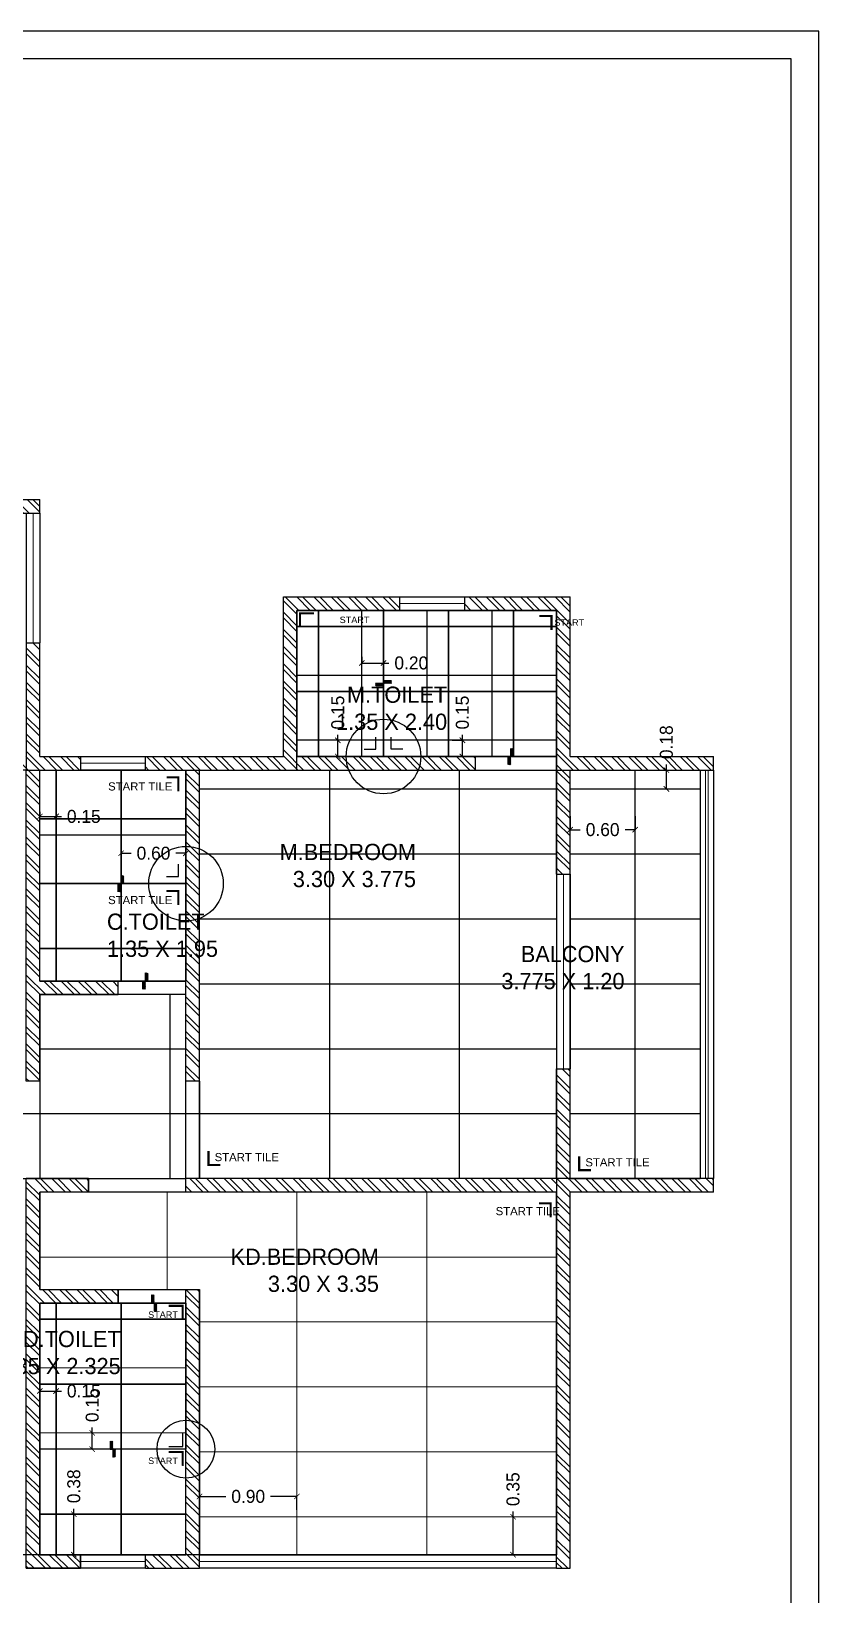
# Model space of a CAD drawing. Header units: metres. Extents: x 494 to 1845, y -666 to 1061.
# Drawn here: x 1822.23 to 1829.51, y 268.24 to 282.69 of the extents above; entities that cross this region are included whole.
import ezdxf

# ---------------------------------------------------------------- set-up
doc = ezdxf.new("R2010")
doc.units = ezdxf.units.M
doc.header["$MEASUREMENT"] = 0
doc.linetypes.add('1', pattern=[0])
doc.layers.get('Defpoints').update_dxf_attribs({"color": 12})
for name, color, linetype, lineweight in [('01 WALL', 7, 'Continuous', 25), ('07 TEXT', 7, 'Continuous', 13), ('A-Wall Hatch', 8, 'Continuous', 9), ('DIMENSION', 8, 'Continuous', 5), ('VDA-RAILING', 25, 'Continuous', 5), ('VDA-SLIDING DOOR', 4, 'Continuous', 9), ('VDA-WALL', 250, 'Continuous', 25), ('VDA-WINDOW', 5, 'Continuous', 9)]:
    doc.layers.add(name, color=color, linetype=linetype, lineweight=lineweight)
for name, color, linetype in [('A-AREA', 1, 'Continuous'), ('MLC', 6, 'Continuous'), ('SHEET', 7, 'Continuous'), ('TILE DROP', 180, '1'), ('TILES', 4, '1'), ('VDA-TEXT', 250, '1'), ('VDA-WALL BELOW', 8, 'Continuous')]:
    doc.layers.add(name, color=color, linetype=linetype)
doc.styles.add('arial', font='arial.ttf', dxfattribs={"height": 0.3})
doc.styles.add('RS', font='GOTHIC.TTF')
doc.dimstyles.new('SMALL', dxfattribs={"dimtxt": 0.16, "dimasz": 0.05, "dimexe": 0, "dimexo": 0, "dimgap": 0.05, "dimtad": 0, "dimdec": 1, "dimzin": 0, "dimdsep": 46, "dimtxsty": 'RS', "dimblk": 'ARCHTICK', "dimcen": 2.5, "dimclrd": 256, "dimclre": 256, "dimclrt": 5, "dimadec": 0, "dimazin": 0, "dimtfac": 1, "dimtofl": 0, "dimtmove": 0, "dimatfit": 3, "dimldrblk": 'ARCHTICK', "dimfxl": 0, "dimtolj": 1, "dimtzin": 0, "dimarcsym": 0})
pattern_1 = [(135, (-4e-16, 0.375), (-0.00441942, -0.00441942), [])]

# ---------------------------------------------------------------- blocks, each defined once
blk = doc.blocks.new('TT-level diff-flat-14')
at = {"layer": 'TILE DROP'}
h = blk.add_hatch(dxfattribs=at)
h.set_pattern_fill('ANSI31', color=256, scale=0.05, angle=90, style=0)
h.set_pattern_definition(pattern_1)
h.paths.add_polyline_path([(-0.075, 0.025), (-0.075, 0), (0, 0), (0, 0.025)])
h = blk.add_hatch(dxfattribs=at)
h.set_pattern_fill('ANSI31', color=256, scale=0.05, angle=90, style=0)
h.set_pattern_definition(pattern_1)
h.paths.add_polyline_path([(0, 0), (0, -0.025), (0.075, -0.025), (0.075, 0)])
for points in [[(0, 0), (-0.075, 0)], [(0.075, -0.025), (0, -0.025), (0, 0), (-0.075, 0)]]:
    blk.add_lwpolyline(points, dxfattribs=at)
blk = doc.blocks.new('_ArchTick')
at = {"color": 0, "linetype": 'ByBlock', "const_width": 0.15}
blk.add_lwpolyline([(-0.5, -0.5), (0.5, 0.5)], dxfattribs=at)
blk = doc.blocks.new('*D587')
at = {"layer": 'Defpoints', "color": 0, "transparency": 16777216}
for p in [(6.984, 7.639), (7.184, 7.639), (7.184, 7.582)]:
    blk.add_point(p, dxfattribs=at)
at = {"layer": 'DIMENSION', "lineweight": -2, "transparency": 16777216}
for p, q in [((6.984, 7.639), (6.984, 7.582)), ((6.984, 7.582), (7.184, 7.582)), ((7.184, 7.639), (7.184, 7.582)), ((7.184, 7.582), (7.234, 7.582))]:
    blk.add_line(p, q, dxfattribs=at)
at = {"layer": 'DIMENSION', "lineweight": -2, "transparency": 16777216, "xscale": 0.05, "yscale": 0.05, "zscale": 0.05, "rotation": 180}
blk.add_blockref('_ArchTick', (6.984, 7.582), dxfattribs=at)
at = {"layer": 'DIMENSION', "lineweight": -2, "transparency": 16777216, "xscale": 0.05, "yscale": 0.05, "zscale": 0.05}
blk.add_blockref('_ArchTick', (7.184, 7.582), dxfattribs=at)
at = {"layer": 'DIMENSION', "color": 5, "transparency": 16777216, "insert": (7.441, 7.582), "char_height": 0.12, "attachment_point": 5, "style": 'RS'}
blk.add_mtext('\\A1;0.20', dxfattribs=at)
blk = doc.blocks.new('*D588')
at = {"layer": 'Defpoints', "color": 0, "transparency": 16777216}
for p in [(6.762, 6.868), (6.762, 6.868), (6.762, 6.718)]:
    blk.add_point(p, dxfattribs=at)
at = {"layer": 'DIMENSION', "lineweight": -2, "transparency": 16777216}
for p, q in [((6.762, 6.868), (6.762, 6.918)), ((6.762, 6.868), (6.762, 6.868)), ((6.762, 6.718), (6.762, 6.868)), ((6.762, 6.718), (6.762, 6.718))]:
    blk.add_line(p, q, dxfattribs=at)
at = {"layer": 'DIMENSION', "lineweight": -2, "transparency": 16777216, "xscale": 0.05, "yscale": 0.05, "zscale": 0.05}
for p, rotation in [((6.762, 6.868), 90), ((6.762, 6.718), 270)]:
    blk.add_blockref('_ArchTick', p, dxfattribs=dict(at, rotation=rotation))
at = {"layer": 'DIMENSION', "color": 5, "transparency": 16777216, "insert": (6.762, 7.124), "char_height": 0.12, "attachment_point": 5, "rotation": 90, "style": 'RS'}
blk.add_mtext('\\A1;0.15', dxfattribs=at)
blk = doc.blocks.new('*D589')
at = {"layer": 'Defpoints', "color": 0, "transparency": 16777216}
for p in [(7.82, 6.868), (7.913, 6.868), (7.82, 6.718)]:
    blk.add_point(p, dxfattribs=at)
at = {"layer": 'DIMENSION', "lineweight": -2, "transparency": 16777216}
for p, q in [((7.82, 6.868), (7.913, 6.868)), ((7.913, 6.868), (7.913, 6.918)), ((7.913, 6.718), (7.913, 6.868)), ((7.82, 6.718), (7.913, 6.718))]:
    blk.add_line(p, q, dxfattribs=at)
at = {"layer": 'DIMENSION', "lineweight": -2, "transparency": 16777216, "xscale": 0.05, "yscale": 0.05, "zscale": 0.05}
for p, rotation in [((7.913, 6.868), 90), ((7.913, 6.718), 270)]:
    blk.add_blockref('_ArchTick', p, dxfattribs=dict(at, rotation=rotation))
at = {"layer": 'DIMENSION', "color": 5, "transparency": 16777216, "insert": (7.913, 7.124), "char_height": 0.12, "attachment_point": 5, "rotation": 90, "style": 'RS'}
blk.add_mtext('\\A1;0.15', dxfattribs=at)
blk = doc.blocks.new('*D590')
at = {"layer": 'Defpoints', "color": 0, "transparency": 16777216}
for p in [(9.789, 6.593), (9.798, 6.593), (9.789, 6.418)]:
    blk.add_point(p, dxfattribs=at)
at = {"layer": 'DIMENSION', "lineweight": -2, "transparency": 16777216}
for p, q in [((9.789, 6.593), (9.798, 6.593)), ((9.798, 6.593), (9.798, 6.643)), ((9.798, 6.418), (9.798, 6.593)), ((9.789, 6.418), (9.798, 6.418))]:
    blk.add_line(p, q, dxfattribs=at)
at = {"layer": 'DIMENSION', "lineweight": -2, "transparency": 16777216, "xscale": 0.05, "yscale": 0.05, "zscale": 0.05}
for p, rotation in [((9.798, 6.593), 90), ((9.798, 6.418), 270)]:
    blk.add_blockref('_ArchTick', p, dxfattribs=dict(at, rotation=rotation))
at = {"layer": 'DIMENSION', "color": 5, "transparency": 16777216, "insert": (9.798, 6.85), "char_height": 0.12, "attachment_point": 5, "rotation": 90, "style": 'RS'}
blk.add_mtext('\\A1;0.18', dxfattribs=at)
blk = doc.blocks.new('*D591')
at = {"layer": 'Defpoints', "color": 0, "transparency": 16777216}
for p in [(8.909, 6.418), (9.509, 6.418), (8.909, 6.042)]:
    blk.add_point(p, dxfattribs=at)
at = {"layer": 'DIMENSION', "lineweight": -2, "transparency": 16777216}
for p, q in [((8.909, 6.167), (8.909, 6.042)), ((9.509, 6.167), (9.509, 6.042)), ((8.909, 6.042), (9.002, 6.042)), ((9.509, 6.042), (9.416, 6.042))]:
    blk.add_line(p, q, dxfattribs=at)
at = {"layer": 'DIMENSION', "lineweight": -2, "transparency": 16777216, "xscale": 0.05, "yscale": 0.05, "zscale": 0.05}
for p, rotation in [((8.909, 6.042), 179.9999999980893), ((9.509, 6.042), 359.9999999980893)]:
    blk.add_blockref('_ArchTick', p, dxfattribs=dict(at, rotation=rotation))
at = {"layer": 'DIMENSION', "color": 5, "transparency": 16777216, "insert": (9.209, 6.042), "char_height": 0.12, "attachment_point": 5, "rotation": 360, "style": 'RS'}
blk.add_mtext('\\A1;0.60', dxfattribs=at)
blk = doc.blocks.new('*D592')
at = {"layer": 'Defpoints', "color": 0, "transparency": 16777216}
for p in [(4.009, 0.855), (4.159, 0.855), (4.159, 0.855)]:
    blk.add_point(p, dxfattribs=at)
at = {"layer": 'DIMENSION', "lineweight": -2, "transparency": 16777216}
for p, q in [((4.009, 0.855), (4.009, 0.855)), ((4.009, 0.855), (4.159, 0.855)), ((4.159, 0.855), (4.159, 0.855)), ((4.159, 0.855), (4.209, 0.855))]:
    blk.add_line(p, q, dxfattribs=at)
at = {"layer": 'DIMENSION', "lineweight": -2, "transparency": 16777216, "xscale": 0.05, "yscale": 0.05, "zscale": 0.05, "rotation": 180}
blk.add_blockref('_ArchTick', (4.009, 0.855), dxfattribs=at)
at = {"layer": 'DIMENSION', "lineweight": -2, "transparency": 16777216, "xscale": 0.05, "yscale": 0.05, "zscale": 0.05}
blk.add_blockref('_ArchTick', (4.159, 0.855), dxfattribs=at)
at = {"layer": 'DIMENSION', "color": 5, "transparency": 16777216, "insert": (4.415, 0.855), "char_height": 0.12, "attachment_point": 5, "style": 'RS'}
blk.add_mtext('\\A1;0.15', dxfattribs=at)
blk = doc.blocks.new('*D593')
at = {"layer": 'Defpoints', "color": 0, "transparency": 16777216}
for p in [(4.159, -0.282), (4.323, -0.282), (4.159, -0.657)]:
    blk.add_point(p, dxfattribs=at)
at = {"layer": 'DIMENSION', "lineweight": -2, "transparency": 16777216}
for p, q in [((4.198, -0.282), (4.323, -0.282)), ((4.323, -0.282), (4.323, -0.232)), ((4.323, -0.657), (4.323, -0.282)), ((4.198, -0.657), (4.323, -0.657))]:
    blk.add_line(p, q, dxfattribs=at)
at = {"layer": 'DIMENSION', "lineweight": -2, "transparency": 16777216, "xscale": 0.05, "yscale": 0.05, "zscale": 0.05}
for p, rotation in [((4.323, -0.282), 89.99999972656212), ((4.323, -0.657), 269.9999997265621)]:
    blk.add_blockref('_ArchTick', p, dxfattribs=dict(at, rotation=rotation))
at = {"layer": 'DIMENSION', "color": 5, "transparency": 16777216, "insert": (4.323, -0.025), "char_height": 0.12, "attachment_point": 5, "rotation": 90, "style": 'RS'}
blk.add_mtext('\\A1;0.38', dxfattribs=at)
blk = doc.blocks.new('*D594')
at = {"layer": 'Defpoints', "color": 0, "transparency": 16777216}
for p in [(4.493, 0.468), (4.493, 0.468), (4.493, 0.318)]:
    blk.add_point(p, dxfattribs=at)
at = {"layer": 'DIMENSION', "lineweight": -2, "transparency": 16777216}
for p, q in [((4.493, 0.468), (4.493, 0.518)), ((4.493, 0.468), (4.493, 0.468)), ((4.493, 0.318), (4.493, 0.468)), ((4.493, 0.318), (4.493, 0.318))]:
    blk.add_line(p, q, dxfattribs=at)
at = {"layer": 'DIMENSION', "lineweight": -2, "transparency": 16777216, "xscale": 0.05, "yscale": 0.05, "zscale": 0.05}
for p, rotation in [((4.493, 0.468), 90), ((4.493, 0.318), 270)]:
    blk.add_blockref('_ArchTick', p, dxfattribs=dict(at, rotation=rotation))
at = {"layer": 'DIMENSION', "color": 5, "transparency": 16777216, "insert": (4.493, 0.724), "char_height": 0.12, "attachment_point": 5, "rotation": 90, "style": 'RS'}
blk.add_mtext('\\A1;0.15', dxfattribs=at)
blk = doc.blocks.new('*D595')
at = {"layer": 'Defpoints', "color": 0, "transparency": 16777216}
for p in [(8.381, -0.307), (8.381, -0.307), (8.381, -0.657)]:
    blk.add_point(p, dxfattribs=at)
at = {"layer": 'DIMENSION', "lineweight": -2, "transparency": 16777216}
for p, q in [((8.381, -0.307), (8.381, -0.257)), ((8.381, -0.307), (8.381, -0.307)), ((8.381, -0.657), (8.381, -0.307)), ((8.381, -0.657), (8.381, -0.657))]:
    blk.add_line(p, q, dxfattribs=at)
at = {"layer": 'DIMENSION', "lineweight": -2, "transparency": 16777216, "xscale": 0.05, "yscale": 0.05, "zscale": 0.05}
for p, rotation in [((8.381, -0.307), 90), ((8.381, -0.657), 270)]:
    blk.add_blockref('_ArchTick', p, dxfattribs=dict(at, rotation=rotation))
at = {"layer": 'DIMENSION', "color": 5, "transparency": 16777216, "insert": (8.381, -0.052), "char_height": 0.12, "attachment_point": 5, "rotation": 90, "style": 'RS'}
blk.add_mtext('\\A1;0.35', dxfattribs=at)
blk = doc.blocks.new('*D596')
at = {"layer": 'Defpoints', "color": 0, "transparency": 16777216}
for p in [(5.484, -0.119), (5.484, -0.307), (6.384, -0.307)]:
    blk.add_point(p, dxfattribs=at)
at = {"layer": 'DIMENSION', "lineweight": -2, "transparency": 16777216}
for p, q in [((5.484, -0.244), (5.484, -0.119)), ((5.484, -0.119), (5.727, -0.119)), ((6.384, -0.119), (6.141, -0.119)), ((6.384, -0.244), (6.384, -0.119))]:
    blk.add_line(p, q, dxfattribs=at)
at = {"layer": 'DIMENSION', "lineweight": -2, "transparency": 16777216, "xscale": 0.05, "yscale": 0.05, "zscale": 0.05, "rotation": 180}
blk.add_blockref('_ArchTick', (5.484, -0.119), dxfattribs=at)
at = {"layer": 'DIMENSION', "lineweight": -2, "transparency": 16777216, "xscale": 0.05, "yscale": 0.05, "zscale": 0.05}
blk.add_blockref('_ArchTick', (6.384, -0.119), dxfattribs=at)
at = {"layer": 'DIMENSION', "color": 5, "transparency": 16777216, "insert": (5.934, -0.119), "char_height": 0.12, "attachment_point": 5, "style": 'RS'}
blk.add_mtext('\\A1;0.90', dxfattribs=at)
blk = doc.blocks.new('*D607')
at = {"layer": 'Defpoints', "color": 0, "transparency": 16777216}
for p in [(5.359, 5.824), (4.759, 5.726), (5.359, 5.726)]:
    blk.add_point(p, dxfattribs=at)
at = {"layer": 'DIMENSION', "lineweight": -2, "transparency": 16777216}
for p, q in [((4.759, 5.726), (4.759, 5.824)), ((4.759, 5.824), (4.852, 5.824)), ((5.359, 5.824), (5.266, 5.824)), ((5.359, 5.726), (5.359, 5.824))]:
    blk.add_line(p, q, dxfattribs=at)
at = {"layer": 'DIMENSION', "lineweight": -2, "transparency": 16777216, "xscale": 0.05, "yscale": 0.05, "zscale": 0.05, "rotation": 180}
blk.add_blockref('_ArchTick', (4.759, 5.824), dxfattribs=at)
at = {"layer": 'DIMENSION', "lineweight": -2, "transparency": 16777216, "xscale": 0.05, "yscale": 0.05, "zscale": 0.05}
blk.add_blockref('_ArchTick', (5.359, 5.824), dxfattribs=at)
at = {"layer": 'DIMENSION', "color": 5, "transparency": 16777216, "insert": (5.059, 5.824), "char_height": 0.12, "attachment_point": 5, "style": 'RS'}
blk.add_mtext('\\A1;0.60', dxfattribs=at)
blk = doc.blocks.new('*D608')
at = {"layer": 'Defpoints', "color": 0, "transparency": 16777216}
for p in [(4.009, 6.208), (4.159, 6.208), (4.159, 6.164)]:
    blk.add_point(p, dxfattribs=at)
at = {"layer": 'DIMENSION', "lineweight": -2, "transparency": 16777216}
for p, q in [((4.009, 6.208), (4.009, 6.164)), ((4.009, 6.164), (4.159, 6.164)), ((4.159, 6.208), (4.159, 6.164)), ((4.159, 6.164), (4.209, 6.164))]:
    blk.add_line(p, q, dxfattribs=at)
at = {"layer": 'DIMENSION', "lineweight": -2, "transparency": 16777216, "xscale": 0.05, "yscale": 0.05, "zscale": 0.05, "rotation": 180}
blk.add_blockref('_ArchTick', (4.009, 6.164), dxfattribs=at)
at = {"layer": 'DIMENSION', "lineweight": -2, "transparency": 16777216, "xscale": 0.05, "yscale": 0.05, "zscale": 0.05}
blk.add_blockref('_ArchTick', (4.159, 6.164), dxfattribs=at)
at = {"layer": 'DIMENSION', "color": 5, "transparency": 16777216, "insert": (4.415, 6.164), "char_height": 0.12, "attachment_point": 5, "style": 'RS'}
blk.add_mtext('\\A1;0.15', dxfattribs=at)
blk = doc.blocks.new('ASDFDSAF')
at = {"layer": 'A-Wall Hatch', "ltscale": 0.1}
h = blk.add_hatch(dxfattribs=at)
h.set_pattern_fill('ANSI32', color=256, scale=0.3, angle=270)
h.set_pattern_definition([(315, (-0.41032, 1.39128), (0.0795495, 0.0795495), []), (315, (-0.41032, 1.33825), (0.0795495, 0.0795495), [])])
h.paths.add_polyline_path([(1.784, 6.293), (0.114, 6.293), (0.114, 8.968), (4.009, 8.968), (4.009, 9.093), (-1.486, 9.093), (-1.486, 8.968), (-0.011, 8.968), (-0.011, 7.768), (-0.361, 7.768), (-0.361, 7.643), (-0.011, 7.643), (-0.011, 6.293), (-0.361, 6.293), (-0.361, 6.168), (1.784, 6.168)])
h.paths.add_polyline_path([(-2.361, 0.768), (-2.361, 2.818), (-1.486, 2.818), (-1.486, 7.768), (-1.361, 7.768), (-1.361, 2.818), (-1.091, 2.818), (-1.091, 2.693), (-2.236, 2.693), (-2.236, 0.768)])
h.paths.add_polyline_path([(2.984, 2.818), (0.709, 2.818), (0.709, -0.782), (0.834, -0.782), (0.834, 2.693), (2.984, 2.693)])
h.paths.add_polyline_path([(4.384, 6.718), (4.378, 6.718), (4.009, 6.718), (4.009, 7.768), (3.884, 7.768), (3.884, 6.718), (2.984, 6.718), (2.984, 6.168), (3.109, 6.168), (3.109, 6.593), (3.884, 6.593), (3.884, 3.718), (4.009, 3.718), (4.009, 4.518), (4.734, 4.518), (4.734, 4.643), (4.009, 4.643), (4.009, 6.593), (4.384, 6.593)])
h.paths.add_polyline_path([(8.034, 6.718), (6.384, 6.718), (6.384, 8.068), (7.334, 8.068), (7.334, 8.193), (6.259, 8.193), (6.259, 6.718), (4.984, 6.718), (4.984, 6.593), (8.034, 6.593)])
h.paths.add_polyline_path([(4.734, 1.793), (4.009, 1.793), (4.009, 2.693), (4.459, 2.693), (4.459, 2.818), (3.884, 2.818), (3.884, -0.782), (4.384, -0.782), (4.384, -0.657), (4.378, -0.657), (4.009, -0.657), (4.009, 1.668), (4.734, 1.668)])
h.paths.add_polyline_path([(8.909, 8.193), (7.934, 8.193), (7.934, 8.068), (8.784, 8.068), (8.784, 6.718), (8.909, 6.718)])
h.paths.add_polyline_path([(5.484, 1.793), (5.359, 1.793), (5.359, -0.657), (4.984, -0.657), (4.984, -0.782), (5.484, -0.782)])
h.paths.add_polyline_path([(5.484, 6.593), (5.359, 6.593), (5.359, 3.718), (5.484, 3.718)])
h.paths.add_polyline_path([(10.234, 6.718), (8.909, 6.718), (8.909, 6.593), (10.234, 6.593)])
h.paths.add_polyline_path([(8.909, 6.718), (8.784, 6.718), (8.784, 6.593), (8.909, 6.593)])
h.paths.add_polyline_path([(8.909, 3.831), (8.784, 3.831), (8.784, 2.818), (5.359, 2.818), (5.359, 2.693), (8.784, 2.693), (8.784, -0.782), (8.909, -0.782), (8.909, 2.693), (10.234, 2.693), (10.234, 2.818), (8.909, 2.818)])
h.paths.add_polyline_path([(8.784, 5.631), (8.909, 5.631), (8.909, 6.593), (8.784, 6.593)])
at = {"color": 6}
for points in [[(6.384, 8.068), (7.434, 8.068), (8.034, 8.068), (8.784, 8.068), (8.784, 6.718), (8.034, 6.718), (6.384, 6.718)], [(-1.361, 2.818), (5.359, 2.818), (5.359, 3.718), (5.359, 4.518), (4.009, 4.518), (4.009, 3.718), (3.884, 3.718), (3.884, 6.593), (3.109, 6.593), (3.109, 6.168), (-1.361, 6.168)], [(4.009, 6.593), (4.384, 6.593), (4.984, 6.593), (5.359, 6.593), (5.359, 4.643), (4.609, 4.643), (4.009, 4.643)], [(5.484, 6.593), (8.784, 6.593), (8.784, 2.818), (5.484, 2.818)], [(8.909, 6.593), (10.109, 6.593), (10.109, 2.818), (8.909, 2.818), (8.909, 3.956), (8.909, 5.456)], [(4.609, 1.793), (5.359, 1.793), (5.359, 1.793), (5.484, 1.793), (5.484, -0.657), (8.784, -0.657), (8.784, 2.693), (5.359, 2.693), (4.459, 2.693), (4.009, 2.693), (4.009, 1.793), (4.609, 1.793)], [(4.009, -0.657), (4.384, -0.657), (4.984, -0.657), (5.359, -0.657), (5.359, 1.668), (4.609, 1.668), (4.009, 1.668)]]:
    blk.add_lwpolyline(points, close=True, dxfattribs=at)
blk.add_lwpolyline([(3.884, 2.818), (4.459, 2.818), (4.459, 2.693), (4.009, 2.693), (4.009, 1.793), (4.734, 1.793), (4.734, 1.668), (4.009, 1.668), (4.009, -0.657), (4.384, -0.657), (4.384, -0.782), (3.884, -0.782), (3.884, 2.818)])
at = {"layer": '01 WALL', "color": 23, "const_width": 0.02}
for points in [[(6.413, 7.927), (6.413, 8.041), (6.542, 8.041)], [(8.623, 8.016), (8.737, 8.016), (8.737, 7.887)], [(5.18, 6.526), (5.289, 6.526), (5.289, 6.397)], [(5.18, 5.476), (5.289, 5.476), (5.289, 5.347)], [(5.676, 2.944), (5.567, 2.944), (5.567, 3.073)], [(9.101, 2.896), (8.992, 2.896), (8.992, 3.025)], [(8.62, 2.589), (8.729, 2.589), (8.729, 2.46)], [(5.329, 1.514), (5.329, 1.642), (5.2, 1.642)], [(5.329, 0.164), (5.329, 0.292), (5.2, 0.292)]]:
    blk.add_lwpolyline(points, dxfattribs=at)
at = {"layer": 'A-AREA'}
blk.add_lwpolyline([(3.884, 8.968), (3.884, 6.593), (6.384, 6.593), (6.384, 8.068), (8.784, 8.068), (8.784, 6.593), (10.109, 6.593), (10.109, 2.818), (8.784, 2.818), (8.784, -0.657), (0.834, -0.657), (0.834, 0.893), (-2.236, 0.893), (-2.236, 2.693), (-1.361, 2.693)], dxfattribs=at)
at = {"layer": 'TILES', "color": 143}
for p, q in [((6.984, 6.718), (6.984, 8.068)), ((7.184, 6.718), (7.184, 8.068)), ((7.584, 8.068), (7.584, 6.718)), ((8.184, 8.068), (8.184, 6.718)), ((8.784, 6.718), (8.784, 8.068)), ((8.784, 7.468), (6.384, 7.468)), ((8.784, 6.868), (6.384, 6.868)), ((6.384, 6.718), (8.784, 6.718)), ((4.159, 4.643), (4.159, 6.593)), ((4.759, 4.643), (4.759, 6.593)), ((6.684, 6.593), (6.684, 2.818)), ((7.884, 6.593), (7.884, 2.818)), ((8.909, 2.818), (8.909, 6.593)), ((9.509, 2.818), (9.509, 6.593)), ((5.484, 6.418), (8.784, 6.418)), ((8.909, 6.418), (10.109, 6.418)), ((4.009, 5.993), (5.359, 5.993)), ((5.484, 5.818), (8.784, 5.818)), ((8.909, 5.818), (10.109, 5.818)), ((5.359, 5.543), (4.009, 5.543)), ((5.484, 5.218), (8.784, 5.218)), ((8.909, 5.218), (10.109, 5.218)), ((5.359, 4.943), (4.009, 4.943)), ((5.209, 4.518), (5.209, 2.818)), ((5.484, 4.618), (8.784, 4.618)), ((8.909, 4.618), (10.109, 4.618)), ((4.009, 4.018), (5.359, 4.018)), ((5.484, 4.018), (8.784, 4.018)), ((8.909, 4.018), (10.109, 4.018)), ((4.009, 3.718), (4.009, 2.818)), ((5.484, 3.718), (5.484, 2.818)), ((-1.361, 3.418), (8.784, 3.418)), ((8.909, 3.418), (10.109, 3.418)), ((8.909, 2.818), (10.109, 2.818))]:
    blk.add_line(p, q, dxfattribs=at)
at = {"layer": 'TILES'}
for p, q in [((8.034, 6.718), (8.784, 6.718)), ((8.034, 6.593), (8.784, 6.593)), ((4.609, 4.643), (5.359, 4.643))]:
    blk.add_line(p, q, dxfattribs=at)
at = {"layer": 'TILES', "color": 143, "linetype": 'Continuous', "lineweight": 5}
for p, q in [((5.359, 4.643), (5.359, 6.593)), ((4.009, 4.643), (5.359, 4.643)), ((5.184, 1.793), (5.184, 2.693)), ((6.384, -0.657), (6.384, 2.693)), ((7.584, -0.657), (7.584, 2.693)), ((8.784, -0.657), (8.784, 2.693)), ((8.784, 2.093), (4.009, 2.093)), ((4.159, -0.657), (4.159, 1.668)), ((4.759, -0.657), (4.759, 1.668)), ((8.784, 1.493), (5.484, 1.493)), ((4.009, 1.068), (5.359, 1.068)), ((8.784, 0.893), (5.484, 0.893)), ((4.009, 0.468), (5.359, 0.468)), ((8.784, 0.293), (5.484, 0.293)), ((8.784, -0.307), (5.484, -0.307))]:
    blk.add_line(p, q, dxfattribs=at)
at = {"layer": 'TILES', "color": 143, "linetype": 'Continuous', "lineweight": 5, "extrusion": (4.36827e-06, 5.81046e-06, 1)}
for p, q in [((5.359, 0.318), (4.009, 0.318)), ((5.359, -0.282), (4.009, -0.282))]:
    blk.add_line(p, q, dxfattribs=at)
at = {"layer": 'VDA-RAILING'}
for p, q in [((10.159, 6.593), (10.159, 2.818)), ((10.184, 6.593), (10.184, 2.818))]:
    blk.add_line(p, q, dxfattribs=at)
at = {"layer": 'VDA-SLIDING DOOR'}
for p, q in [((8.847, 5.631), (8.847, 3.831)), ((8.784, -0.719), (5.484, -0.719))]:
    blk.add_line(p, q, dxfattribs=at)
at = {"layer": 'VDA-WALL'}
for p, q in [((-1.486, 9.093), (4.009, 9.093)), ((0.114, 8.968), (4.009, 8.968)), ((4.009, 8.968), (4.009, 9.093)), ((6.259, 8.193), (7.334, 8.193)), ((6.259, 6.718), (6.259, 8.193)), ((7.334, 8.068), (7.334, 8.193)), ((7.934, 8.193), (8.909, 8.193)), ((7.934, 8.068), (7.934, 8.193)), ((8.909, 6.718), (8.909, 8.193)), ((6.384, 8.068), (7.334, 8.068)), ((6.384, 6.718), (6.384, 8.068)), ((7.934, 8.068), (8.784, 8.068)), ((8.784, 5.631), (8.784, 8.068)), ((3.884, 7.768), (4.009, 7.768)), ((4.009, 6.718), (4.009, 7.768)), ((4.009, 6.718), (4.384, 6.718)), ((4.384, 6.718), (4.384, 6.593)), ((4.984, 6.718), (6.259, 6.718)), ((4.984, 6.593), (4.984, 6.718)), ((6.384, 6.718), (8.034, 6.718)), ((8.034, 6.593), (8.034, 6.718)), ((8.909, 6.718), (10.234, 6.718)), ((10.234, 6.593), (10.234, 6.718)), ((4.009, 6.593), (4.384, 6.593)), ((4.009, 4.643), (4.009, 6.593)), ((4.984, 6.593), (8.034, 6.593)), ((5.359, 3.718), (5.359, 6.593)), ((5.484, 3.718), (5.484, 6.593)), ((8.909, 6.593), (10.234, 6.593)), ((8.909, 5.631), (8.909, 6.593)), ((8.784, 5.631), (8.909, 5.631)), ((4.009, 4.643), (4.734, 4.643)), ((4.734, 4.518), (4.734, 4.643)), ((4.009, 3.718), (4.009, 4.518)), ((4.009, 4.518), (4.734, 4.518)), ((8.784, 2.818), (8.784, 3.831)), ((8.784, 3.831), (8.909, 3.831)), ((8.909, 2.818), (8.909, 3.831)), ((4.009, 3.718), (3.884, 3.718)), ((5.484, 3.718), (5.359, 3.718)), ((4.459, 2.818), (3.884, 2.818)), ((4.459, 2.693), (4.459, 2.818)), ((5.359, 2.693), (5.359, 2.818)), ((8.784, 2.818), (5.359, 2.818)), ((10.234, 2.818), (8.909, 2.818)), ((10.234, 2.693), (10.234, 2.818)), ((4.009, 1.793), (4.009, 2.693)), ((4.459, 2.693), (4.009, 2.693)), ((8.784, 2.693), (5.359, 2.693)), ((8.784, -0.782), (8.784, 2.693)), ((8.909, -0.782), (8.909, 2.693)), ((10.234, 2.693), (8.909, 2.693)), ((4.009, 1.793), (4.734, 1.793)), ((4.734, 1.668), (4.734, 1.793)), ((5.359, -0.657), (5.359, 1.793)), ((5.359, 1.793), (5.484, 1.793)), ((5.484, -0.782), (5.484, 1.793)), ((4.009, -0.657), (4.009, 1.668)), ((4.009, 1.668), (4.734, 1.668)), ((4.009, -0.657), (4.384, -0.657)), ((4.384, -0.782), (4.384, -0.657)), ((4.984, -0.657), (5.359, -0.657)), ((4.984, -0.782), (4.984, -0.657)), ((3.884, -0.782), (4.384, -0.782)), ((4.984, -0.782), (5.484, -0.782)), ((8.784, -0.782), (8.909, -0.782))]:
    blk.add_line(p, q, dxfattribs=at)
at = {"layer": 'VDA-WALL BELOW'}
for p, q in [((4.009, 8.968), (4.009, 7.768)), ((7.334, 8.193), (7.934, 8.193)), ((7.934, 8.068), (7.334, 8.068)), ((4.378, 6.718), (4.984, 6.718)), ((4.984, 6.593), (4.384, 6.593)), ((10.109, 6.593), (10.109, 2.818)), ((10.234, 6.593), (10.234, 2.818)), ((8.784, 5.631), (8.784, 3.831)), ((8.909, 5.631), (8.909, 3.831)), ((4.378, -0.657), (4.984, -0.657)), ((8.784, -0.657), (5.484, -0.657)), ((4.984, -0.782), (4.384, -0.782)), ((8.784, -0.782), (5.484, -0.782))]:
    blk.add_line(p, q, dxfattribs=at)
at = {"layer": 'VDA-WINDOW'}
for p, q in [((3.947, 8.968), (3.947, 7.768)), ((7.934, 8.131), (7.334, 8.131)), ((4.984, 6.656), (4.384, 6.656)), ((4.984, -0.719), (4.384, -0.719))]:
    blk.add_line(p, q, dxfattribs=at)
at = {"layer": 'TILE DROP', "xscale": -1}
for p, rotation in [((7.184, 7.393), 180), ((5.066, 1.668), 269.9999999999999), ((4.684, 0.318, 0), 269.9999999999999)]:
    blk.add_blockref('TT-level diff-flat-14', p, dxfattribs=dict(at, rotation=rotation))
at = {"layer": 'TILE DROP', "rotation": 270.0000000000001}
for p in [(8.361, 6.718), (4.759, 5.543), (4.984, 4.643)]:
    blk.add_blockref('TT-level diff-flat-14', p, dxfattribs=at)
at = {"layer": '07 TEXT', "color": 7, "char_height": 0.075, "width": 0.87678, "style": 'arial'}
for s, insert, attachment_point in [('\\pi0.14195;START TILE ', (4.498, 6.403, 0.001), 7), ('\\pi0.14195;START TILE ', (4.498, 5.353, 0.001), 7), ('\\pi0.14195;START TILE ', (5.482, 2.978, 0.001), 7), ('\\pi0.14195;START TILE ', (8.907, 2.93, 0.001), 7), ('START TILE ', (8.814, 2.555, 0.001), 3)]:
    blk.add_mtext(s, dxfattribs=dict(at, insert=insert, attachment_point=attachment_point))
at = {"layer": 'VDA-TEXT', "color": 7, "char_height": 0.06, "width": 0.95178, "style": 'arial'}
for s, insert, attachment_point in [('START ', (7.054, 7.95), 9), ('START ', (9.038, 7.925), 9), ('\\pi0.33747;START  ', (4.672, 1.53), 7), ('\\pi0.33747;START  ', (4.672, 0.18), 7)]:
    blk.add_mtext(s, dxfattribs=dict(at, insert=insert, attachment_point=attachment_point))
at = {"layer": 'VDA-TEXT', "extrusion": (4.36827e-06, 5.81046e-06, 1), "char_height": 0.15, "width": 1.314504061156185e-11, "text_direction": (1, 0, -4e-06), "style": 'arial'}
for s, insert, attachment_point in [('\\pi0.58006;{\\fCentury Gothic|b0|i0|c0|p34;M.TOILET  }\\P\\pi0.47855;{\\fCentury Gothic|b0|i0|c0|p34;1.35 X 2.40}', (7.772, 6.962), 9), ('\\pi0.63661;{\\fCentury Gothic|b0|i0|c0|p34;M.BEDROOM  }\\P\\pi0.71268;{\\fCentury Gothic|b0|i0|c0|p34;3.30 X 3.775}', (7.484, 5.509), 9), ('{\\fCentury Gothic|b0|i0|c0|p34;C.TOILET  }\\P{\\fCentury Gothic|b0|i0|c0|p34;1.35 X 1.95}', (4.629, 5.267), 1), ('\\pi0.64828;{\\fCentury Gothic|b0|i0|c0|p34;BALCONY  }\\P\\pi0.56992;{\\fCentury Gothic|b0|i0|c0|p34;3.775 X 1.20}', (9.411, 4.968), 3), ('\\pi0.66980;{\\fCentury Gothic|b0|i0|c0|p34;KD.BEDROOM  }\\P\\pi0.85059;{\\fCentury Gothic|b0|i0|c0|p34;3.30 X 3.35}', (7.142, 1.769), 9), ('\\pi0.64650;{\\fCentury Gothic|b0|i0|c0|p34;KD.TOILET  }\\P\\pi0.53520;{\\fCentury Gothic|b0|i0|c0|p34;1.35 X 2.325}', (4.756, 1.009), 9)]:
    blk.add_mtext(s, dxfattribs=dict(at, insert=insert, attachment_point=attachment_point))
at = {"layer": 'DIMENSION'}
for p1, p2, distance, picture, middle in [((6.984, 7.639), (7.184, 7.639), -0.057, '*D587', (7.441, 7.582)), ((6.762, 6.718), (6.762, 6.868), 0, '*D588', (6.762, 7.124)), ((7.82, 6.718), (7.82, 6.868), -0.092, '*D589', (7.913, 7.124)), ((9.78856, 6.4182), (9.78856, 6.59321), -0.00908, '*D590', (9.79763, 6.84972)), ((9.509, 6.418), (8.909, 6.418), 0.377, '*D591', (9.209, 6.042)), ((4.009, 6.208), (4.159, 6.208), -0.044, '*D608', (4.415, 6.164)), ((4.759, 5.726), (5.359, 5.726), 0.099, '*D607', (5.059, 5.824)), ((4.009, 0.855), (4.159, 0.855), 0, '*D592', (4.415, 0.855)), ((4.493, 0.318), (4.493, 0.468), 0, '*D594', (4.493, 0.724)), ((4.159077, -0.656789), (4.159077, -0.281786), -0.163653, '*D593', (4.32273, -0.025281)), ((8.381, -0.657), (8.381, -0.307), 0, '*D595', (8.381, -0.052)), ((6.384, -0.307), (5.484, -0.307), -0.189, '*D596', (5.934, -0.119))]:
    dim = blk.add_aligned_dim(p1=p1, p2=p2, distance=distance, dimstyle='SMALL', override={"dimtxt": 0.12, "dimdec": 2, "dimblk": 'ArchTick'}, dxfattribs=at)
    dim.commit()
    dim.dimension.update_dxf_attribs({"geometry": picture, "text_midpoint": middle})

msp = doc.modelspace()

# ---------------------------------------------------------------- linework, layer by layer
at = {"layer": 'MLC'}
for points in [[(1824.6874, 277.1879), (1824.8874, 277.1879), (1824.8874, 277.3379), (1824.6874, 277.3379)], [(1824.8874, 277.1879), (1825.4874, 277.1879), (1825.4874, 277.3379), (1824.8874, 277.3379)], [(1825.4874, 277.1879), (1826.0874, 277.1879), (1826.0874, 277.3379), (1825.4874, 277.3379)], [(1826.0874, 277.1879), (1826.6874, 277.1879), (1826.6874, 277.3379), (1826.0874, 277.3379)], [(1826.6874, 277.1879), (1827.0874, 277.1879), (1827.0874, 277.3379), (1826.6874, 277.3379)], [(1824.6874, 276.5879), (1824.8874, 276.5879), (1824.8874, 277.1879), (1824.6874, 277.1879)], [(1824.8874, 276.5879), (1825.4874, 276.5879), (1825.4874, 277.1879), (1824.8874, 277.1879)], [(1825.4874, 276.5879), (1826.0874, 276.5879), (1826.0874, 277.1879), (1825.4874, 277.1879)], [(1826.0874, 276.5879), (1826.6874, 276.5879), (1826.6874, 277.1879), (1826.0874, 277.1879)], [(1826.6874, 276.5879), (1827.0874, 276.5879), (1827.0874, 277.1879), (1826.6874, 277.1879)], [(1824.6874, 275.9879), (1824.8874, 275.9879), (1824.8874, 276.5879), (1824.6874, 276.5879)], [(1824.8874, 275.9879), (1825.4874, 275.9879), (1825.4874, 276.5879), (1824.8874, 276.5879)], [(1825.4874, 275.9879), (1826.0874, 275.9879), (1826.0874, 276.5879), (1825.4874, 276.5879)], [(1826.0874, 275.9879), (1826.6874, 275.9879), (1826.6874, 276.5879), (1826.0874, 276.5879)], [(1826.6874, 275.9879), (1827.0874, 275.9879), (1827.0874, 276.5879), (1826.6874, 276.5879)], [(1822.3124, 275.863), (1822.4624, 275.863), (1822.4624, 275.413), (1822.3124, 275.413)], [(1822.4624, 275.863), (1823.0624, 275.863), (1823.0624, 275.413), (1822.4624, 275.413)], [(1823.0624, 275.863), (1823.6624, 275.863), (1823.6624, 275.413), (1823.0624, 275.413)], [(1822.3124, 275.413), (1822.4624, 275.413), (1822.4624, 274.813), (1822.3124, 274.813)], [(1822.4624, 275.413), (1823.0624, 275.413), (1823.0624, 274.813), (1822.4624, 274.813)], [(1823.0624, 275.413), (1823.6624, 275.413), (1823.6624, 274.813), (1823.0624, 274.813)], [(1822.3124, 274.813), (1822.4624, 274.813), (1822.4624, 274.213), (1822.3124, 274.213)], [(1822.4624, 274.813), (1823.0624, 274.813), (1823.0624, 274.213), (1822.4624, 274.213)], [(1823.0624, 274.813), (1823.6624, 274.813), (1823.6624, 274.213), (1823.0624, 274.213)], [(1822.3124, 274.213), (1822.4624, 274.213), (1822.4624, 273.913), (1822.3124, 273.913)], [(1822.4624, 274.213), (1823.0624, 274.213), (1823.0624, 273.913), (1822.4624, 273.913)], [(1823.0624, 274.213), (1823.6624, 274.213), (1823.6624, 273.913), (1823.0624, 273.913)], [(1822.4624, 270.788), (1822.3125, 270.788), (1822.3125, 270.9379), (1822.4624, 270.9379)], [(1823.0624, 270.788), (1822.4625, 270.788), (1822.4625, 270.9379), (1823.0624, 270.9379)], [(1823.6624, 270.788), (1823.0624, 270.788), (1823.0624, 270.9379), (1823.6624, 270.9379)], [(1822.4624, 270.188), (1822.3124, 270.188), (1822.3124, 270.788), (1822.4624, 270.788)], [(1823.0624, 270.188), (1822.4624, 270.188), (1822.4624, 270.788), (1823.0624, 270.788)], [(1823.6624, 270.188), (1823.0624, 270.188), (1823.0624, 270.788), (1823.6624, 270.788)], [(1822.4624, 269.588), (1822.3124, 269.588), (1822.3124, 270.188), (1822.4624, 270.188)], [(1823.0624, 269.588), (1822.4624, 269.588), (1822.4624, 270.188), (1823.0624, 270.188)], [(1823.6624, 269.588), (1823.0624, 269.588), (1823.0624, 270.188), (1823.6624, 270.188)], [(1822.4624, 269.588), (1822.3124, 269.588), (1822.3124, 268.988), (1822.4624, 268.988)], [(1823.0624, 269.588), (1822.4624, 269.588), (1822.4624, 268.988), (1823.0624, 268.988)], [(1823.6624, 269.588), (1823.0624, 269.588), (1823.0624, 268.988), (1823.6624, 268.988)], [(1822.4624, 268.988), (1822.3124, 268.988), (1822.3124, 268.6129), (1822.4624, 268.6129)], [(1823.0624, 268.988), (1822.4624, 268.988), (1822.4624, 268.6129), (1823.0624, 268.6129)], [(1823.6624, 268.988), (1823.0624, 268.988), (1823.0624, 268.6129), (1823.6624, 268.6129)]]:
    msp.add_lwpolyline(points, close=True, dxfattribs=at)
for points in [[(1825.3087, 276.0556), (1825.4177, 276.0556), (1825.4177, 276.1668)], [(1825.6662, 276.0556), (1825.5571, 276.0556), (1825.5571, 276.1668)], [(1823.4837, 274.8805), (1823.5927, 274.8805), (1823.5927, 274.9916)], [(1823.4837, 274.7454), (1823.5927, 274.7454), (1823.5927, 274.6343)], [(1823.5035, 269.6137), (1823.6323, 269.6137), (1823.6323, 269.7424)], [(1823.5035, 269.5622), (1823.6323, 269.5622), (1823.6323, 269.4336)]]:
    msp.add_lwpolyline(points, dxfattribs=at)
for centre, radius in [((1825.4874, 275.988), 0.3446), ((1823.6624, 274.813), 0.3446), ((1823.6624, 269.588), 0.2674)]:
    msp.add_circle(centre, radius, dxfattribs=at)
at = {"layer": 'SHEET'}
for points in [[(1829.5086, 282.6889), (1815.2002, 282.6889), (1815.2002, 262.4528), (1829.5086, 262.4528)], [(1829.2544, 282.4347), (1815.4544, 282.4347), (1815.4544, 262.707), (1829.2544, 262.707)]]:
    msp.add_lwpolyline(points, close=True, dxfattribs=at)

# ---------------------------------------------------------------- block references
at = {"color": 6}
msp.add_blockref('ASDFDSAF', (1818.3033, 269.2697), dxfattribs=at)

doc.saveas('drawing.dxf')
